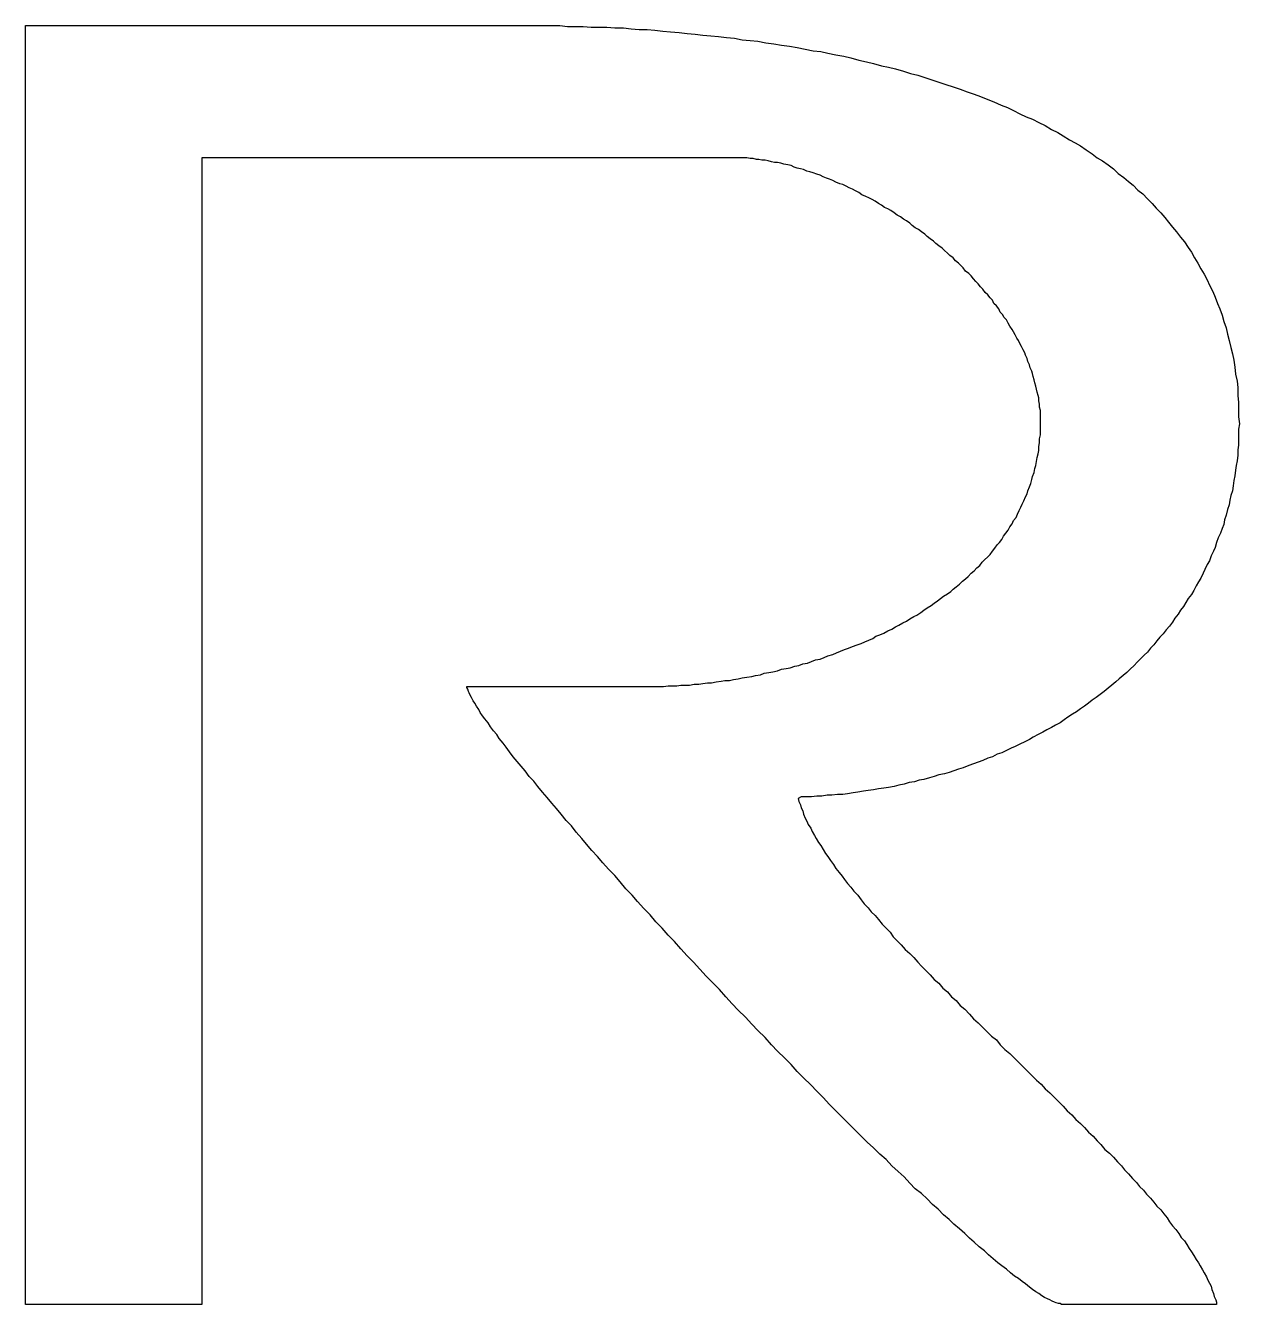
# Model space of a CAD drawing. Extents: x 3196 to 9141, y -1880 to 2325.
# Drawn here: x 8914.58 to 8922.33, y -1226.89 to -1218.73 of the extents above; entities that cross this region are included whole.
import ezdxf

# ---------------------------------------------------------------- set-up
doc = ezdxf.new("R2010")
doc.units = 0
doc.header["$MEASUREMENT"] = 0
doc.layers.add('10', color=10, linetype='CONTINUOUS')

msp = doc.modelspace()

# ---------------------------------------------------------------- linework, layer by layer
at = {"layer": '10', "linetype": 'Continuous'}
for points in [[(8915.701718, -1226.887935), (8915.696668, -1226.887935), (8915.691668, -1226.887935), (8915.686618, -1226.887935), (8915.681618, -1226.887935), (8915.676618, -1226.887935), (8915.671568, -1226.887935), (8915.666568, -1226.887935), (8915.661518, -1226.887935), (8915.656518, -1226.887935), (8915.651468, -1226.887935), (8915.641418, -1226.887935), (8915.636418, -1226.887935), (8915.631418, -1226.887935), (8915.621368, -1226.887935), (8915.616318, -1226.887935), (8915.606268, -1226.887935), (8915.601268, -1226.887935), (8915.591218, -1226.887935), (8915.581168, -1226.887935), (8915.576168, -1226.887935), (8915.566118, -1226.887935), (8915.556068, -1226.887935), (8915.546018, -1226.887935), (8915.535968, -1226.887935), (8915.525918, -1226.887935), (8915.515868, -1226.887935), (8915.505868, -1226.887935), (8915.495818, -1226.887935), (8915.485768, -1226.887935), (8915.475718, -1226.887935), (8915.465668, -1226.887935), (8915.450618, -1226.887935), (8915.440568, -1226.887935), (8915.430518, -1226.887935), (8915.420468, -1226.887935), (8915.405418, -1226.887935), (8915.395368, -1226.887935), (8915.385318, -1226.887935), (8915.370268, -1226.887935), (8915.360218, -1226.887935), (8915.345168, -1226.887935), (8915.335118, -1226.887935), (8915.320018, -1226.887935), (8915.309968, -1226.887935), (8915.294918, -1226.887935), (8915.284868, -1226.887935), (8915.269818, -1226.887935), (8915.259768, -1226.887935), (8915.244718, -1226.887935), (8915.229618, -1226.887935), (8915.219618, -1226.887935), (8915.204518, -1226.887935), (8915.194468, -1226.887935), (8915.179418, -1226.887935), (8915.164368, -1226.887935), (8915.154318, -1226.887935), (8915.139218, -1226.887935), (8915.124168, -1226.887935), (8915.114118, -1226.887935), (8915.099068, -1226.887935), (8915.089018, -1226.887935), (8915.073968, -1226.887935), (8915.058868, -1226.887935), (8915.048868, -1226.887935), (8915.033768, -1226.887935), (8915.023718, -1226.887935), (8915.008668, -1226.887935), (8914.993618, -1226.887935), (8914.983568, -1226.887935), (8914.968518, -1226.887935), (8914.958468, -1226.887935), (8914.943368, -1226.887935), (8914.933318, -1226.887935), (8914.918268, -1226.887935), (8914.908218, -1226.887935), (8914.898168, -1226.887935), (8914.883118, -1226.887935), (8914.873068, -1226.887935), (8914.858018, -1226.887935), (8914.847968, -1226.887935), (8914.837918, -1226.887935), (8914.827868, -1226.887935), (8914.812818, -1226.887935), (8914.802768, -1226.887935), (8914.792718, -1226.887935), (8914.782668, -1226.887935), (8914.772618, -1226.887935), (8914.762568, -1226.887935), (8914.752568, -1226.887935), (8914.742518, -1226.887935), (8914.732468, -1226.887935), (8914.722418, -1226.887935), (8914.712368, -1226.887935), (8914.707368, -1226.887935), (8914.697318, -1226.887935), (8914.687268, -1226.887935), (8914.682218, -1226.887935), (8914.672218, -1226.887935), (8914.662168, -1226.887935), (8914.657118, -1226.887935), (8914.652118, -1226.887935), (8914.642068, -1226.887935), (8914.637018, -1226.887935), (8914.632018, -1226.887935), (8914.627018, -1226.887935), (8914.616968, -1226.887935), (8914.611918, -1226.887935), (8914.606918, -1226.887935), (8914.601868, -1226.887935), (8914.596868, -1226.887935), (8914.591868, -1226.887935), (8914.586818, -1226.887935), (8914.581818, -1226.887935), (8914.576768, -1226.887935), (8914.576768, -1226.882885), (8914.576768, -1226.877885), (8914.576768, -1226.872835), (8914.576768, -1226.862785), (8914.576768, -1226.847735), (8914.576768, -1226.832685), (8914.576768, -1226.812585), (8914.576768, -1226.792485), (8914.576768, -1226.767385), (8914.576768, -1226.742285), (8914.576768, -1226.712135), (8914.576768, -1226.682035), (8914.576768, -1226.646835), (8914.576768, -1226.611685), (8914.576768, -1226.571535), (8914.576768, -1226.531335), (8914.576768, -1226.486135), (8914.576768, -1226.440935), (8914.576768, -1226.395735), (8914.576768, -1226.345535), (8914.576768, -1226.295335), (8914.576768, -1226.240085), (8914.576768, -1226.184835), (8914.576768, -1226.129585), (8914.576768, -1226.069335), (8914.576768, -1226.009085), (8914.576768, -1225.943785), (8914.576768, -1225.878485), (8914.576768, -1225.813185), (8914.576768, -1225.742885), (8914.576768, -1225.672585), (8914.576768, -1225.602285), (8914.576768, -1225.531985), (8914.576768, -1225.456635), (8914.576768, -1225.381335), (8914.576768, -1225.305985), (8914.576768, -1225.225635), (8914.576768, -1225.145285), (8914.576768, -1225.064935), (8914.576768, -1224.984585), (8914.576768, -1224.904235), (8914.576768, -1224.818835), (8914.576768, -1224.733485), (8914.576768, -1224.648085), (8914.576768, -1224.557685), (8914.576768, -1224.472335), (8914.576768, -1224.381935), (8914.576768, -1224.296585), (8914.576768, -1224.206185), (8914.576768, -1224.110735), (8914.576768, -1224.020335), (8914.576768, -1223.929935), (8914.576768, -1223.834535), (8914.576768, -1223.744135), (8914.576768, -1223.648735), (8914.576768, -1223.558335), (8914.576768, -1223.462935), (8914.576768, -1223.367485), (8914.576768, -1223.272085), (8914.576768, -1223.176635), (8914.576768, -1223.081235), (8914.576768, -1222.985835), (8914.576768, -1222.890385), (8914.576768, -1222.794985), (8914.576768, -1222.699585), (8914.576768, -1222.604135), (8914.576768, -1222.508735), (8914.576768, -1222.413335), (8914.576768, -1222.317885), (8914.576768, -1222.222485), (8914.576768, -1222.127035), (8914.576768, -1222.031635), (8914.576768, -1221.941235), (8914.576768, -1221.845835), (8914.576768, -1221.750385), (8914.576768, -1221.660035), (8914.576768, -1221.569635), (8914.576768, -1221.474185), (8914.576768, -1221.383785), (8914.576768, -1221.293385), (8914.576768, -1221.208035), (8914.576768, -1221.117635), (8914.576768, -1221.032285), (8914.576768, -1220.941885), (8914.576768, -1220.856485), (8914.576768, -1220.771135), (8914.576768, -1220.690785), (8914.576768, -1220.605385), (8914.576768, -1220.525035), (8914.576768, -1220.444685), (8914.576768, -1220.364335), (8914.576768, -1220.288985), (8914.576768, -1220.213685), (8914.576768, -1220.138335), (8914.576768, -1220.063035), (8914.576768, -1219.992685), (8914.576768, -1219.917385), (8914.576768, -1219.852085), (8914.576768, -1219.781785), (8914.576768, -1219.716485), (8914.576768, -1219.651235), (8914.576768, -1219.590935), (8914.576768, -1219.530685), (8914.576768, -1219.470435), (8914.576768, -1219.415185), (8914.576768, -1219.359935), (8914.576768, -1219.304685), (8914.576768, -1219.254485), (8914.576768, -1219.204235), (8914.576768, -1219.159035), (8914.576768, -1219.113835), (8914.576768, -1219.068685), (8914.576768, -1219.028485), (8914.576768, -1218.993335), (8914.576768, -1218.953135), (8914.576768, -1218.923035), (8914.576768, -1218.892885), (8914.576768, -1218.862735), (8914.576768, -1218.837635), (8914.576768, -1218.812535), (8914.576768, -1218.792435), (8914.576768, -1218.772385), (8914.576768, -1218.757285), (8914.576768, -1218.747235), (8914.576768, -1218.737185), (8914.576768, -1218.732185), (8914.576768, -1218.727185), (8914.581818, -1218.727185), (8914.586818, -1218.727185), (8914.591868, -1218.727185), (8914.596868, -1218.727185), (8914.606918, -1218.727185), (8914.611918, -1218.727185), (8914.621968, -1218.727185), (8914.632018, -1218.727185), (8914.642068, -1218.727185), (8914.657118, -1218.727185), (8914.667168, -1218.727185), (8914.682218, -1218.727185), (8914.697318, -1218.727185), (8914.712368, -1218.727185), (8914.727418, -1218.727185), (8914.747518, -1218.727185), (8914.762568, -1218.727185), (8914.782668, -1218.727185), (8914.802768, -1218.727185), (8914.822868, -1218.727185), (8914.842968, -1218.727185), (8914.868068, -1218.727185), (8914.888118, -1218.727185), (8914.913268, -1218.727185), (8914.938368, -1218.727185), (8914.958468, -1218.727185), (8914.983568, -1218.727185), (8915.013668, -1218.727185), (8915.038818, -1218.727185), (8915.063918, -1218.727185), (8915.094068, -1218.727185), (8915.119168, -1218.727185), (8915.149268, -1218.727185), (8915.179418, -1218.727185), (8915.209568, -1218.727185), (8915.239668, -1218.727185), (8915.269818, -1218.727185), (8915.299968, -1218.727185), (8915.330068, -1218.727185), (8915.365218, -1218.727185), (8915.395368, -1218.727185), (8915.430518, -1218.727185), (8915.460668, -1218.727185), (8915.495818, -1218.727185), (8915.530968, -1218.727185), (8915.561068, -1218.727185), (8915.596268, -1218.727185), (8915.631418, -1218.727185), (8915.666568, -1218.727185), (8915.701718, -1218.727185), (8915.736868, -1218.727185), (8915.772018, -1218.727185), (8915.807168, -1218.727185), (8915.842318, -1218.727185), (8915.877468, -1218.727185), (8915.917668, -1218.727185), (8915.952818, -1218.727185), (8915.987968, -1218.727185), (8916.023118, -1218.727185), (8916.058268, -1218.727185), (8916.098468, -1218.727185), (8916.133618, -1218.727185), (8916.168768, -1218.727185), (8916.203918, -1218.727185), (8916.244068, -1218.727185), (8916.279218, -1218.727185), (8916.314368, -1218.727185), (8916.349568, -1218.727185), (8916.384718, -1218.727185), (8916.419868, -1218.727185), (8916.460018, -1218.727185), (8916.495168, -1218.727185), (8916.530318, -1218.727185), (8916.565468, -1218.727185), (8916.600668, -1218.727185), (8916.630768, -1218.727185), (8916.665918, -1218.727185), (8916.701068, -1218.727185), (8916.736218, -1218.727185), (8916.771368, -1218.727185), (8916.801518, -1218.727185), (8916.836668, -1218.727185), (8916.866818, -1218.727185), (8916.901968, -1218.727185), (8916.932118, -1218.727185), (8916.962218, -1218.727185), (8916.992368, -1218.727185), (8917.022468, -1218.727185), (8917.052618, -1218.727185), (8917.082768, -1218.727185), (8917.112868, -1218.727185), (8917.143018, -1218.727185), (8917.168118, -1218.727185), (8917.198268, -1218.727185), (8917.223368, -1218.727185), (8917.248468, -1218.727185), (8917.273568, -1218.727185), (8917.298718, -1218.727185), (8917.323818, -1218.727185), (8917.348918, -1218.727185), (8917.374018, -1218.727185), (8917.394118, -1218.727185), (8917.414218, -1218.727185), (8917.434318, -1218.727185), (8917.454368, -1218.727185), (8917.474468, -1218.727185), (8917.494568, -1218.727185), (8917.514668, -1218.727185), (8917.529718, -1218.727185), (8917.544768, -1218.727185), (8917.559868, -1218.727185), (8917.574918, -1218.727185), (8917.589968, -1218.727185), (8917.600018, -1218.727185), (8917.615068, -1218.727185), (8917.625118, -1218.727185), (8917.635168, -1218.727185), (8917.640218, -1218.727185), (8917.650218, -1218.727185), (8917.655268, -1218.727185), (8917.660268, -1218.727185), (8917.665318, -1218.727185), (8917.670318, -1218.727185), (8917.675368, -1218.727185), (8917.685418, -1218.727185), (8917.735618, -1218.727185), (8917.785818, -1218.727185), (8917.836068, -1218.727185), (8917.886268, -1218.727185), (8917.936518, -1218.727185), (8917.986718, -1218.727185), (8918.036918, -1218.732185), (8918.087168, -1218.732185), (8918.137368, -1218.732185), (8918.187618, -1218.737185), (8918.237818, -1218.737185), (8918.288018, -1218.737185), (8918.338268, -1218.742235), (8918.393518, -1218.742235), (8918.443718, -1218.747235), (8918.493918, -1218.752285), (8918.544168, -1218.752285), (8918.594368, -1218.757285), (8918.644618, -1218.762335), (8918.694818, -1218.767335), (8918.750068, -1218.772385), (8918.800268, -1218.777385), (8918.850518, -1218.782385), (8918.900718, -1218.787435), (8918.950918, -1218.792435), (8919.001168, -1218.797485), (8919.051368, -1218.802485), (8919.101618, -1218.807535), (8919.151818, -1218.817585), (8919.202018, -1218.822585), (8919.252268, -1218.827585), (8919.302468, -1218.837635), (8919.352718, -1218.842685), (8919.402918, -1218.852735), (8919.453118, -1218.857735), (8919.503368, -1218.867785), (8919.553568, -1218.877835), (8919.603818, -1218.887885), (8919.654018, -1218.892885), (8919.699218, -1218.902935), (8919.749418, -1218.912985), (8919.799668, -1218.923035), (8919.844868, -1218.933085), (8919.895068, -1218.948135), (8919.945318, -1218.958185), (8919.990518, -1218.968235), (8920.040718, -1218.983285), (8920.085918, -1218.993335), (8920.131118, -1219.003385), (8920.181318, -1219.018435), (8920.226518, -1219.033485), (8920.271718, -1219.043535), (8920.316918, -1219.058635), (8920.362118, -1219.073685), (8920.407318, -1219.088735), (8920.452518, -1219.103835), (8920.497718, -1219.118885), (8920.542918, -1219.133935), (8920.588118, -1219.149035), (8920.633318, -1219.164085), (8920.673468, -1219.179135), (8920.718668, -1219.199235), (8920.758868, -1219.214285), (8920.804068, -1219.234385), (8920.844218, -1219.249435), (8920.884418, -1219.269535), (8920.924568, -1219.289635), (8920.964768, -1219.309735), (8921.004918, -1219.324785), (8921.045118, -1219.344885), (8921.085268, -1219.364935), (8921.125468, -1219.390085), (8921.165618, -1219.410135), (8921.200818, -1219.430235), (8921.240968, -1219.455335), (8921.276118, -1219.475435), (8921.311268, -1219.495535), (8921.346418, -1219.520635), (8921.386618, -1219.545735), (8921.416718, -1219.570885), (8921.451918, -1219.590935), (8921.487068, -1219.616035), (8921.522218, -1219.641185), (8921.552318, -1219.671285), (8921.587468, -1219.696435), (8921.617618, -1219.721535), (8921.647768, -1219.746635), (8921.677868, -1219.776785), (8921.708018, -1219.801885), (8921.738168, -1219.831985), (8921.768268, -1219.862135), (8921.793368, -1219.892285), (8921.823518, -1219.922385), (8921.848618, -1219.952535), (8921.873768, -1219.982685), (8921.898868, -1220.012785), (8921.923968, -1220.042935), (8921.949068, -1220.078085), (8921.974168, -1220.108235), (8921.999318, -1220.143385), (8922.019368, -1220.173485), (8922.039468, -1220.208635), (8922.059568, -1220.243785), (8922.079668, -1220.278985), (8922.099718, -1220.314135), (8922.119818, -1220.349285), (8922.134868, -1220.384435), (8922.154968, -1220.424585), (8922.170018, -1220.459735), (8922.185118, -1220.499935), (8922.200168, -1220.535085), (8922.215218, -1220.575285), (8922.225268, -1220.615435), (8922.240368, -1220.655635), (8922.250418, -1220.695785), (8922.260418, -1220.735985), (8922.270468, -1220.781185), (8922.280518, -1220.821335), (8922.290568, -1220.861535), (8922.295568, -1220.906735), (8922.300618, -1220.951935), (8922.310668, -1220.997085), (8922.315668, -1221.037285), (8922.315668, -1221.087485), (8922.320718, -1221.132685), (8922.320718, -1221.177885), (8922.320718, -1221.223085), (8922.325718, -1221.268285), (8922.320718, -1221.303435), (8922.320718, -1221.333585), (8922.320718, -1221.368735), (8922.320718, -1221.403885), (8922.315668, -1221.434035), (8922.315668, -1221.469185), (8922.310668, -1221.504335), (8922.305618, -1221.534485), (8922.300618, -1221.564585), (8922.295568, -1221.599735), (8922.290568, -1221.629885), (8922.285568, -1221.665035), (8922.280518, -1221.695185), (8922.270468, -1221.725285), (8922.265468, -1221.755435), (8922.260418, -1221.785585), (8922.250418, -1221.815685), (8922.240368, -1221.850835), (8922.230318, -1221.880985), (8922.225268, -1221.911135), (8922.215218, -1221.936235), (8922.205218, -1221.966335), (8922.190118, -1221.996485), (8922.180068, -1222.026635), (8922.170018, -1222.056735), (8922.160018, -1222.081885), (8922.144918, -1222.111985), (8922.134868, -1222.142135), (8922.119818, -1222.167235), (8922.104768, -1222.197385), (8922.094718, -1222.222485), (8922.079668, -1222.252585), (8922.064568, -1222.277735), (8922.049518, -1222.302835), (8922.034468, -1222.332985), (8922.019368, -1222.358085), (8921.999318, -1222.383185), (8921.984218, -1222.408285), (8921.969168, -1222.433385), (8921.949068, -1222.458535), (8921.934018, -1222.483635), (8921.913918, -1222.508735), (8921.898868, -1222.533835), (8921.878768, -1222.558935), (8921.858668, -1222.584085), (8921.838568, -1222.609185), (8921.818518, -1222.629235), (8921.798418, -1222.654385), (8921.778318, -1222.679485), (8921.758218, -1222.699585), (8921.738168, -1222.724685), (8921.718068, -1222.744785), (8921.692968, -1222.769885), (8921.672868, -1222.789985), (8921.652768, -1222.810035), (8921.627668, -1222.835185), (8921.607568, -1222.855235), (8921.582468, -1222.875335), (8921.557368, -1222.895435), (8921.537268, -1222.915535), (8921.512168, -1222.935585), (8921.487068, -1222.955685), (8921.461918, -1222.975785), (8921.436818, -1222.995885), (8921.411718, -1223.015935), (8921.386618, -1223.031035), (8921.361518, -1223.051085), (8921.336368, -1223.071185), (8921.311268, -1223.086285), (8921.286168, -1223.106335), (8921.261068, -1223.121435), (8921.230918, -1223.141485), (8921.205818, -1223.156585), (8921.180718, -1223.176635), (8921.150568, -1223.191735), (8921.125468, -1223.206785), (8921.095318, -1223.221835), (8921.070218, -1223.236935), (8921.040068, -1223.251985), (8921.009968, -1223.267035), (8920.984868, -1223.282135), (8920.954718, -1223.297185), (8920.924568, -1223.312235), (8920.894468, -1223.327335), (8920.869368, -1223.337385), (8920.839218, -1223.352435), (8920.809068, -1223.367485), (8920.778968, -1223.377535), (8920.748818, -1223.392585), (8920.718668, -1223.402635), (8920.688568, -1223.417735), (8920.658418, -1223.427735), (8920.628268, -1223.437785), (8920.598168, -1223.447835), (8920.563018, -1223.462935), (8920.532868, -1223.472935), (8920.502718, -1223.482985), (8920.472618, -1223.493035), (8920.442468, -1223.503085), (8920.407318, -1223.508085), (8920.377168, -1223.518135), (8920.347068, -1223.528185), (8920.311918, -1223.538235), (8920.281768, -1223.543285), (8920.251618, -1223.553285), (8920.216468, -1223.558335), (8920.186368, -1223.568385), (8920.151218, -1223.573385), (8920.121068, -1223.583435), (8920.085918, -1223.588485), (8920.055768, -1223.593485), (8920.020618, -1223.598485), (8919.990518, -1223.603535), (8919.955318, -1223.608535), (8919.925218, -1223.613585), (8919.890068, -1223.618585), (8919.859918, -1223.623635), (8919.824768, -1223.628635), (8919.794618, -1223.633635), (8919.759468, -1223.633635), (8919.724318, -1223.638685), (8919.694218, -1223.638685), (8919.659018, -1223.643685), (8919.628918, -1223.643685), (8919.593768, -1223.648735), (8919.558618, -1223.648735), (8919.528468, -1223.648735), (8919.508368, -1223.658785), (8919.513418, -1223.678835), (8919.523468, -1223.698935), (8919.528468, -1223.719035), (8919.538518, -1223.739135), (8919.543518, -1223.759185), (8919.553568, -1223.784335), (8919.563618, -1223.804385), (8919.573668, -1223.824485), (8919.588718, -1223.849585), (8919.598768, -1223.869685), (8919.613868, -1223.894785), (8919.623868, -1223.914885), (8919.638968, -1223.939985), (8919.654018, -1223.960085), (8919.669068, -1223.985185), (8919.684168, -1224.010285), (8919.699218, -1224.030385), (8919.714268, -1224.055485), (8919.734368, -1224.080635), (8919.749418, -1224.105735), (8919.769518, -1224.130835), (8919.789618, -1224.155935), (8919.804668, -1224.176035), (8919.824768, -1224.201135), (8919.844868, -1224.226235), (8919.864968, -1224.251385), (8919.890068, -1224.276485), (8919.910118, -1224.306585), (8919.930218, -1224.331735), (8919.955318, -1224.356835), (8919.975418, -1224.381935), (8920.000518, -1224.407035), (8920.020618, -1224.432135), (8920.045718, -1224.462285), (8920.070868, -1224.487385), (8920.095968, -1224.512485), (8920.116068, -1224.542635), (8920.141168, -1224.567735), (8920.166268, -1224.592885), (8920.191368, -1224.622985), (8920.221518, -1224.648085), (8920.246618, -1224.673235), (8920.271718, -1224.703335), (8920.296818, -1224.728435), (8920.326968, -1224.758585), (8920.352068, -1224.783685), (8920.377168, -1224.813835), (8920.407318, -1224.838935), (8920.432418, -1224.869085), (8920.462568, -1224.894185), (8920.487668, -1224.924335), (8920.517818, -1224.949435), (8920.542918, -1224.979535), (8920.573068, -1225.004685), (8920.603168, -1225.034785), (8920.628268, -1225.064935), (8920.658418, -1225.090035), (8920.688568, -1225.120185), (8920.713668, -1225.145285), (8920.743818, -1225.175435), (8920.773918, -1225.200535), (8920.799018, -1225.230635), (8920.829168, -1225.260785), (8920.859318, -1225.285885), (8920.889418, -1225.316035), (8920.914518, -1225.341135), (8920.944668, -1225.371285), (8920.974818, -1225.401385), (8920.999918, -1225.426535), (8921.030068, -1225.456635), (8921.060168, -1225.481735), (8921.085268, -1225.511885), (8921.115418, -1225.536985), (8921.145568, -1225.567135), (8921.170668, -1225.592235), (8921.200818, -1225.622385), (8921.225918, -1225.652485), (8921.256018, -1225.677635), (8921.281168, -1225.707735), (8921.311268, -1225.732835), (8921.336368, -1225.757985), (8921.361518, -1225.788085), (8921.391618, -1225.813185), (8921.416718, -1225.843335), (8921.441868, -1225.868435), (8921.466968, -1225.898585), (8921.497118, -1225.923685), (8921.522218, -1225.948785), (8921.547318, -1225.978935), (8921.572418, -1226.004035), (8921.592518, -1226.029135), (8921.617618, -1226.054285), (8921.642718, -1226.084385), (8921.667818, -1226.109485), (8921.687918, -1226.134635), (8921.713018, -1226.159735), (8921.733118, -1226.184835), (8921.758218, -1226.209935), (8921.778318, -1226.235035), (8921.798418, -1226.260185), (8921.823518, -1226.285285), (8921.843618, -1226.310385), (8921.863718, -1226.335485), (8921.878768, -1226.360585), (8921.898868, -1226.385735), (8921.918918, -1226.410835), (8921.939018, -1226.435935), (8921.954118, -1226.461035), (8921.974168, -1226.481135), (8921.989268, -1226.506235), (8922.004318, -1226.531335), (8922.019368, -1226.551435), (8922.034468, -1226.576535), (8922.049518, -1226.601685), (8922.064568, -1226.621735), (8922.074618, -1226.641835), (8922.089668, -1226.666935), (8922.099718, -1226.687035), (8922.114818, -1226.712135), (8922.124868, -1226.732235), (8922.134868, -1226.752335), (8922.144918, -1226.772385), (8922.149968, -1226.792485), (8922.160018, -1226.817585), (8922.165018, -1226.837685), (8922.175068, -1226.857785), (8922.180068, -1226.872835), (8922.180068, -1226.887935), (8922.175068, -1226.887935), (8922.170018, -1226.887935), (8922.165018, -1226.887935), (8922.160018, -1226.887935), (8922.154968, -1226.887935), (8922.149968, -1226.887935), (8922.144918, -1226.887935), (8922.139918, -1226.887935), (8922.134868, -1226.887935), (8922.124868, -1226.887935), (8922.119818, -1226.887935), (8922.114818, -1226.887935), (8922.109768, -1226.887935), (8922.099718, -1226.887935), (8922.094718, -1226.887935), (8922.089668, -1226.887935), (8922.079668, -1226.887935), (8922.074618, -1226.887935), (8922.064568, -1226.887935), (8922.059568, -1226.887935), (8922.049518, -1226.887935), (8922.039468, -1226.887935), (8922.034468, -1226.887935), (8922.024418, -1226.887935), (8922.014368, -1226.887935), (8922.004318, -1226.887935), (8921.999318, -1226.887935), (8921.989268, -1226.887935), (8921.979218, -1226.887935), (8921.969168, -1226.887935), (8921.959118, -1226.887935), (8921.949068, -1226.887935), (8921.939018, -1226.887935), (8921.928968, -1226.887935), (8921.918918, -1226.887935), (8921.908918, -1226.887935), (8921.898868, -1226.887935), (8921.888818, -1226.887935), (8921.873768, -1226.887935), (8921.863718, -1226.887935), (8921.853668, -1226.887935), (8921.843618, -1226.887935), (8921.833568, -1226.887935), (8921.823518, -1226.887935), (8921.808468, -1226.887935), (8921.798418, -1226.887935), (8921.788368, -1226.887935), (8921.778318, -1226.887935), (8921.763268, -1226.887935), (8921.753218, -1226.887935), (8921.743168, -1226.887935), (8921.728118, -1226.887935), (8921.718068, -1226.887935), (8921.708018, -1226.887935), (8921.692968, -1226.887935), (8921.682918, -1226.887935), (8921.672868, -1226.887935), (8921.662818, -1226.887935), (8921.647768, -1226.887935), (8921.637718, -1226.887935), (8921.627668, -1226.887935), (8921.612618, -1226.887935), (8921.602568, -1226.887935), (8921.592518, -1226.887935), (8921.582468, -1226.887935), (8921.567418, -1226.887935), (8921.557368, -1226.887935), (8921.547318, -1226.887935), (8921.537268, -1226.887935), (8921.527218, -1226.887935), (8921.512168, -1226.887935), (8921.502118, -1226.887935), (8921.492068, -1226.887935), (8921.482018, -1226.887935), (8921.471968, -1226.887935), (8921.461918, -1226.887935), (8921.451918, -1226.887935), (8921.441868, -1226.887935), (8921.431818, -1226.887935), (8921.421768, -1226.887935), (8921.411718, -1226.887935), (8921.401668, -1226.887935), (8921.391618, -1226.887935), (8921.381568, -1226.887935), (8921.371568, -1226.887935), (8921.361518, -1226.887935), (8921.356468, -1226.887935), (8921.346418, -1226.887935), (8921.336368, -1226.887935), (8921.331368, -1226.887935), (8921.321318, -1226.887935), (8921.311268, -1226.887935), (8921.306268, -1226.887935), (8921.296218, -1226.887935), (8921.291168, -1226.887935), (8921.286168, -1226.887935), (8921.276118, -1226.887935), (8921.271118, -1226.887935), (8921.266068, -1226.887935), (8921.256018, -1226.887935), (8921.251018, -1226.887935), (8921.246018, -1226.887935), (8921.240968, -1226.887935), (8921.235968, -1226.887935), (8921.230918, -1226.887935), (8921.225918, -1226.887935), (8921.220868, -1226.887935), (8921.215868, -1226.887935), (8921.210818, -1226.887935), (8921.205818, -1226.887935), (8921.200818, -1226.887935), (8921.195768, -1226.887935), (8921.190768, -1226.887935), (8921.180718, -1226.882885), (8921.170668, -1226.882885), (8921.155618, -1226.877885), (8921.145568, -1226.872835), (8921.130468, -1226.867835), (8921.115418, -1226.857785), (8921.100368, -1226.852785), (8921.080268, -1226.842735), (8921.065218, -1226.832685), (8921.045118, -1226.817585), (8921.025018, -1226.807585), (8921.004918, -1226.792485), (8920.984868, -1226.777435), (8920.959718, -1226.757335), (8920.939668, -1226.742285), (8920.914518, -1226.722185), (8920.889418, -1226.707135), (8920.864318, -1226.687035), (8920.839218, -1226.661935), (8920.809068, -1226.641835), (8920.783968, -1226.621735), (8920.753818, -1226.596635), (8920.723718, -1226.571535), (8920.698618, -1226.546435), (8920.663418, -1226.521285), (8920.633318, -1226.491185), (8920.603168, -1226.466085), (8920.573068, -1226.435935), (8920.537868, -1226.405785), (8920.502718, -1226.375685), (8920.472618, -1226.345535), (8920.437468, -1226.315385), (8920.402318, -1226.280235), (8920.367168, -1226.250135), (8920.331968, -1226.214985), (8920.296818, -1226.179835), (8920.256668, -1226.149685), (8920.221518, -1226.114535), (8920.186368, -1226.074335), (8920.146168, -1226.039185), (8920.106018, -1226.004035), (8920.070868, -1225.963885), (8920.030668, -1225.928735), (8919.990518, -1225.888535), (8919.950318, -1225.853385), (8919.910118, -1225.813185), (8919.869968, -1225.773035), (8919.829768, -1225.732835), (8919.789618, -1225.692685), (8919.749418, -1225.652485), (8919.709268, -1225.612335), (8919.669068, -1225.567135), (8919.628918, -1225.526935), (8919.588718, -1225.486785), (8919.543518, -1225.441585), (8919.503368, -1225.401385), (8919.463168, -1225.356185), (8919.423018, -1225.316035), (8919.377818, -1225.270835), (8919.337618, -1225.230635), (8919.297468, -1225.185435), (8919.252268, -1225.140235), (8919.212068, -1225.100085), (8919.171918, -1225.054885), (8919.126718, -1225.009685), (8919.086518, -1224.969535), (8919.046368, -1224.924335), (8919.006168, -1224.879135), (8918.966018, -1224.838935), (8918.920818, -1224.793735), (8918.880618, -1224.748535), (8918.840468, -1224.703335), (8918.800268, -1224.663185), (8918.760118, -1224.617985), (8918.719918, -1224.572785), (8918.679768, -1224.532585), (8918.639568, -1224.487385), (8918.599418, -1224.447235), (8918.564268, -1224.402035), (8918.524068, -1224.361835), (8918.483918, -1224.316635), (8918.448718, -1224.276485), (8918.408568, -1224.236285), (8918.373418, -1224.191085), (8918.338268, -1224.150935), (8918.298068, -1224.110735), (8918.262918, -1224.070585), (8918.227768, -1224.030385), (8918.192618, -1223.990235), (8918.157468, -1223.950035), (8918.127318, -1223.914885), (8918.092168, -1223.874735), (8918.062068, -1223.834535), (8918.026868, -1223.799385), (8917.996768, -1223.759185), (8917.966618, -1223.724035), (8917.936518, -1223.688885), (8917.906368, -1223.653735), (8917.876218, -1223.618585), (8917.846118, -1223.583435), (8917.820968, -1223.548285), (8917.790868, -1223.518135), (8917.765768, -1223.482985), (8917.740618, -1223.452885), (8917.715518, -1223.422735), (8917.690418, -1223.392585), (8917.665318, -1223.362485), (8917.645218, -1223.332335), (8917.625118, -1223.307235), (8917.600018, -1223.277085), (8917.584968, -1223.251985), (8917.564868, -1223.226885), (8917.544768, -1223.201785), (8917.529718, -1223.176635), (8917.509618, -1223.151535), (8917.494568, -1223.131435), (8917.479518, -1223.111385), (8917.469468, -1223.091285), (8917.454368, -1223.071185), (8917.444318, -1223.051085), (8917.434318, -1223.036035), (8917.424268, -1223.015935), (8917.414218, -1223.000885), (8917.409168, -1222.985835), (8917.404168, -1222.975785), (8917.399118, -1222.960735), (8917.394118, -1222.950685)], [(8917.394118, -1222.950685), (8917.394118, -1222.945635), (8917.399118, -1222.945635), (8917.404168, -1222.945635), (8917.409168, -1222.945635), (8917.414218, -1222.945635), (8917.419218, -1222.945635), (8917.424268, -1222.945635), (8917.429268, -1222.945635), (8917.434318, -1222.945635), (8917.439318, -1222.945635), (8917.444318, -1222.945635), (8917.449368, -1222.945635), (8917.459418, -1222.945635), (8917.464418, -1222.945635), (8917.469468, -1222.945635), (8917.479518, -1222.945635), (8917.484518, -1222.945635), (8917.494568, -1222.945635), (8917.504618, -1222.945635), (8917.509618, -1222.945635), (8917.519668, -1222.945635), (8917.529718, -1222.945635), (8917.539768, -1222.945635), (8917.544768, -1222.945635), (8917.554818, -1222.945635), (8917.564868, -1222.945635), (8917.574918, -1222.945635), (8917.584968, -1222.945635), (8917.595018, -1222.945635), (8917.605068, -1222.945635), (8917.620118, -1222.945635), (8917.630168, -1222.945635), (8917.640218, -1222.945635), (8917.650218, -1222.945635), (8917.660268, -1222.945635), (8917.675368, -1222.945635), (8917.685418, -1222.945635), (8917.695418, -1222.945635), (8917.710518, -1222.945635), (8917.720568, -1222.945635), (8917.735618, -1222.945635), (8917.745668, -1222.945635), (8917.755718, -1222.945635), (8917.770768, -1222.945635), (8917.780818, -1222.945635), (8917.795868, -1222.945635), (8917.810968, -1222.945635), (8917.820968, -1222.945635), (8917.836068, -1222.945635), (8917.846118, -1222.945635), (8917.861168, -1222.945635), (8917.871218, -1222.945635), (8917.886268, -1222.945635), (8917.901318, -1222.945635), (8917.911368, -1222.945635), (8917.926468, -1222.945635), (8917.941518, -1222.945635), (8917.951568, -1222.945635), (8917.966618, -1222.945635), (8917.976668, -1222.945635), (8917.991718, -1222.945635), (8918.006818, -1222.945635), (8918.016868, -1222.945635), (8918.031918, -1222.945635), (8918.046968, -1222.945635), (8918.057018, -1222.945635), (8918.072068, -1222.945635), (8918.082118, -1222.945635), (8918.097218, -1222.945635), (8918.107268, -1222.945635), (8918.122318, -1222.945635), (8918.132368, -1222.945635), (8918.147418, -1222.945635), (8918.157468, -1222.945635), (8918.172518, -1222.945635), (8918.182568, -1222.945635), (8918.197618, -1222.945635), (8918.207668, -1222.945635), (8918.222768, -1222.945635), (8918.232818, -1222.945635), (8918.242818, -1222.945635), (8918.252868, -1222.945635), (8918.267968, -1222.945635), (8918.277968, -1222.945635), (8918.288018, -1222.945635), (8918.298068, -1222.945635), (8918.308118, -1222.945635), (8918.323168, -1222.945635), (8918.333218, -1222.945635), (8918.343268, -1222.945635), (8918.353318, -1222.945635), (8918.358368, -1222.945635), (8918.368368, -1222.945635), (8918.378418, -1222.945635), (8918.388468, -1222.945635), (8918.398518, -1222.945635), (8918.403518, -1222.945635), (8918.413568, -1222.945635), (8918.423618, -1222.945635), (8918.428668, -1222.945635), (8918.438718, -1222.945635), (8918.443718, -1222.945635), (8918.448718, -1222.945635), (8918.458768, -1222.945635), (8918.463818, -1222.945635), (8918.468818, -1222.945635), (8918.473868, -1222.945635), (8918.478868, -1222.945635), (8918.483918, -1222.945635), (8918.488918, -1222.945635), (8918.493918, -1222.945635), (8918.498968, -1222.945635), (8918.503968, -1222.945635), (8918.509018, -1222.945635), (8918.514018, -1222.945635), (8918.519068, -1222.945635), (8918.539118, -1222.945635), (8918.569268, -1222.945635), (8918.594368, -1222.945635), (8918.624518, -1222.945635), (8918.649618, -1222.945635), (8918.679768, -1222.940635), (8918.704868, -1222.940635), (8918.735018, -1222.940635), (8918.760118, -1222.935585), (8918.790218, -1222.935585), (8918.815368, -1222.935585), (8918.845468, -1222.930585), (8918.875618, -1222.930585), (8918.900718, -1222.925535), (8918.930868, -1222.920535), (8918.955968, -1222.920535), (8918.986118, -1222.915535), (8919.016218, -1222.910485), (8919.041318, -1222.905485), (8919.071468, -1222.905485), (8919.096568, -1222.900435), (8919.126718, -1222.895435), (8919.151818, -1222.890385), (8919.181968, -1222.885385), (8919.212068, -1222.880335), (8919.237218, -1222.875335), (8919.267318, -1222.870335), (8919.292418, -1222.860285), (8919.322568, -1222.855235), (8919.347668, -1222.850235), (8919.377818, -1222.845185), (8919.402918, -1222.835185), (8919.433068, -1222.830135), (8919.458168, -1222.825135), (8919.488318, -1222.815085), (8919.513418, -1222.810035), (8919.538518, -1222.799985), (8919.568668, -1222.794985), (8919.593768, -1222.784935), (8919.618868, -1222.774885), (8919.649018, -1222.769885), (8919.674118, -1222.759835), (8919.699218, -1222.749785), (8919.729368, -1222.739735), (8919.754468, -1222.729685), (8919.779568, -1222.719635), (8919.804668, -1222.709635), (8919.829768, -1222.699585), (8919.854918, -1222.689535), (8919.885018, -1222.679485), (8919.910118, -1222.669435), (8919.935268, -1222.659385), (8919.960368, -1222.649335), (8919.985468, -1222.639285), (8920.005568, -1222.624235), (8920.030668, -1222.614185), (8920.055768, -1222.604135), (8920.080868, -1222.589085), (8920.106018, -1222.579035), (8920.131118, -1222.563985), (8920.151218, -1222.553935), (8920.176318, -1222.538885), (8920.201418, -1222.528835), (8920.221518, -1222.513735), (8920.246618, -1222.498685), (8920.266718, -1222.488635), (8920.291818, -1222.473585), (8920.311918, -1222.458535), (8920.331968, -1222.443435), (8920.357118, -1222.428385), (8920.377168, -1222.413335), (8920.397268, -1222.398235), (8920.417368, -1222.383185), (8920.437468, -1222.368135), (8920.462568, -1222.353035), (8920.482668, -1222.337985), (8920.497718, -1222.322935), (8920.517818, -1222.307835), (8920.537868, -1222.292785), (8920.557968, -1222.272685), (8920.578068, -1222.257635), (8920.593118, -1222.242585), (8920.613218, -1222.222485), (8920.633318, -1222.207435), (8920.648368, -1222.187335), (8920.668468, -1222.172235), (8920.683518, -1222.152185), (8920.698618, -1222.137085), (8920.718668, -1222.117035), (8920.733768, -1222.101935), (8920.748818, -1222.081885), (8920.763868, -1222.061785), (8920.778968, -1222.041685), (8920.794018, -1222.026635), (8920.809068, -1222.006535), (8920.819118, -1221.986435), (8920.834168, -1221.966335), (8920.849268, -1221.946285), (8920.859318, -1221.926185), (8920.874368, -1221.906085), (8920.884418, -1221.885985), (8920.899468, -1221.865935), (8920.909518, -1221.845835), (8920.919568, -1221.820735), (8920.929618, -1221.800635), (8920.939668, -1221.780535), (8920.949718, -1221.760435), (8920.959718, -1221.735335), (8920.969768, -1221.715235), (8920.974818, -1221.695185), (8920.984868, -1221.670035), (8920.994918, -1221.649985), (8920.999918, -1221.624835), (8921.004918, -1221.604785), (8921.014968, -1221.579685), (8921.020018, -1221.554535), (8921.025018, -1221.534485), (8921.030068, -1221.509335), (8921.035068, -1221.484235), (8921.040068, -1221.459135), (8921.045118, -1221.439035), (8921.045118, -1221.413935), (8921.050118, -1221.388835), (8921.050118, -1221.363735), (8921.055168, -1221.338585), (8921.055168, -1221.313485), (8921.055168, -1221.288385), (8921.055168, -1221.263285), (8921.055168, -1221.243185), (8921.055168, -1221.223085), (8921.055168, -1221.203035), (8921.055168, -1221.182935), (8921.050118, -1221.162835), (8921.050118, -1221.142735), (8921.045118, -1221.122635), (8921.045118, -1221.102585), (8921.040068, -1221.087485), (8921.035068, -1221.067435), (8921.030068, -1221.047335), (8921.025018, -1221.027235), (8921.020018, -1221.007135), (8921.014968, -1220.987085), (8921.009968, -1220.966985), (8921.004918, -1220.946885), (8920.999918, -1220.931835), (8920.989868, -1220.911735), (8920.984868, -1220.891635), (8920.974818, -1220.871535), (8920.969768, -1220.851485), (8920.959718, -1220.831385), (8920.954718, -1220.816335), (8920.944668, -1220.796235), (8920.934618, -1220.776135), (8920.924568, -1220.756035), (8920.914518, -1220.735985), (8920.904518, -1220.720885), (8920.894468, -1220.700835), (8920.884418, -1220.680735), (8920.874368, -1220.665635), (8920.859318, -1220.645585), (8920.849268, -1220.625485), (8920.839218, -1220.605385), (8920.824168, -1220.590335), (8920.814118, -1220.570235), (8920.799018, -1220.555185), (8920.788968, -1220.535085), (8920.773918, -1220.514985), (8920.758868, -1220.499935), (8920.748818, -1220.479835), (8920.733768, -1220.464785), (8920.718668, -1220.444685), (8920.703618, -1220.429635), (8920.688568, -1220.409535), (8920.673468, -1220.394485), (8920.658418, -1220.374385), (8920.643368, -1220.359335), (8920.628268, -1220.344235), (8920.613218, -1220.324185), (8920.598168, -1220.309085), (8920.578068, -1220.294035), (8920.563018, -1220.273935), (8920.547918, -1220.258885), (8920.532868, -1220.243785), (8920.512768, -1220.228735), (8920.497718, -1220.208635), (8920.477618, -1220.193585), (8920.462568, -1220.178535), (8920.442468, -1220.163435), (8920.427418, -1220.148385), (8920.407318, -1220.133335), (8920.387218, -1220.118235), (8920.372168, -1220.103185), (8920.352068, -1220.088135), (8920.331968, -1220.073085), (8920.316918, -1220.057985), (8920.296818, -1220.042935), (8920.276768, -1220.027885), (8920.256668, -1220.017835), (8920.236568, -1220.002735), (8920.221518, -1219.987685), (8920.201418, -1219.972635), (8920.181318, -1219.962585), (8920.161218, -1219.947535), (8920.141168, -1219.937485), (8920.121068, -1219.922385), (8920.100968, -1219.907335), (8920.080868, -1219.897285), (8920.060818, -1219.887235), (8920.040718, -1219.872185), (8920.020618, -1219.862135), (8920.000518, -1219.847085), (8919.980468, -1219.837035), (8919.960368, -1219.826985), (8919.940268, -1219.816935), (8919.915168, -1219.806885), (8919.895068, -1219.791835), (8919.874968, -1219.781785), (8919.854918, -1219.771735), (8919.834818, -1219.761685), (8919.814718, -1219.751635), (8919.794618, -1219.741585), (8919.774568, -1219.736585), (8919.749418, -1219.726535), (8919.729368, -1219.716485), (8919.709268, -1219.706435), (8919.689168, -1219.701435), (8919.669068, -1219.691385), (8919.649018, -1219.681335), (8919.628918, -1219.676335), (8919.603818, -1219.666285), (8919.583718, -1219.661235), (8919.563618, -1219.656235), (8919.543518, -1219.646185), (8919.523468, -1219.641185), (8919.503368, -1219.636135), (8919.483268, -1219.631135), (8919.463168, -1219.621085), (8919.443118, -1219.616035), (8919.417968, -1219.611035), (8919.397918, -1219.606035), (8919.377818, -1219.600985), (8919.357718, -1219.600985), (8919.337618, -1219.595985), (8919.317568, -1219.590935), (8919.297468, -1219.585935), (8919.277368, -1219.585935), (8919.257268, -1219.580885), (8919.242218, -1219.580885), (8919.222118, -1219.575885), (8919.202018, -1219.575885), (8919.181968, -1219.570885), (8919.161868, -1219.570885), (8919.141768, -1219.570885), (8919.126718, -1219.570885), (8919.106618, -1219.570885), (8919.086518, -1219.570885), (8919.081518, -1219.570885), (8919.076468, -1219.570885), (8919.071468, -1219.570885), (8919.061418, -1219.570885), (8919.056418, -1219.570885), (8919.046368, -1219.570885), (8919.036318, -1219.570885), (8919.026268, -1219.570885), (8919.016218, -1219.570885), (8919.001168, -1219.570885), (8918.986118, -1219.570885), (8918.976068, -1219.570885), (8918.955968, -1219.570885), (8918.940918, -1219.570885), (8918.925818, -1219.570885), (8918.905718, -1219.570885), (8918.885668, -1219.570885), (8918.865568, -1219.570885), (8918.845468, -1219.570885), (8918.820368, -1219.570885), (8918.800268, -1219.570885), (8918.775168, -1219.570885), (8918.750068, -1219.570885), (8918.724968, -1219.570885), (8918.699818, -1219.570885), (8918.674718, -1219.570885), (8918.644618, -1219.570885), (8918.619468, -1219.570885), (8918.589368, -1219.570885), (8918.559218, -1219.570885), (8918.529068, -1219.570885), (8918.498968, -1219.570885), (8918.468818, -1219.570885), (8918.438718, -1219.570885), (8918.403518, -1219.570885), (8918.373418, -1219.570885), (8918.338268, -1219.570885), (8918.303118, -1219.570885), (8918.267968, -1219.570885), (8918.232818, -1219.570885), (8918.202668, -1219.570885), (8918.162468, -1219.570885), (8918.127318, -1219.570885), (8918.092168, -1219.570885), (8918.057018, -1219.570885), (8918.016868, -1219.570885), (8917.981718, -1219.570885), (8917.946518, -1219.570885), (8917.906368, -1219.570885), (8917.866168, -1219.570885), (8917.831018, -1219.570885), (8917.790868, -1219.570885), (8917.750668, -1219.570885), (8917.715518, -1219.570885), (8917.675368, -1219.570885), (8917.635168, -1219.570885), (8917.595018, -1219.570885), (8917.554818, -1219.570885), (8917.514668, -1219.570885), (8917.479518, -1219.570885), (8917.439318, -1219.570885), (8917.399118, -1219.570885), (8917.358968, -1219.570885), (8917.318768, -1219.570885), (8917.278618, -1219.570885), (8917.238418, -1219.570885), (8917.198268, -1219.570885), (8917.163118, -1219.570885), (8917.122918, -1219.570885), (8917.082768, -1219.570885), (8917.042568, -1219.570885), (8917.007418, -1219.570885), (8916.967268, -1219.570885), (8916.927068, -1219.570885), (8916.891918, -1219.570885), (8916.851768, -1219.570885), (8916.816568, -1219.570885), (8916.776418, -1219.570885), (8916.741268, -1219.570885), (8916.701068, -1219.570885), (8916.665918, -1219.570885), (8916.630768, -1219.570885), (8916.595618, -1219.570885), (8916.560468, -1219.570885), (8916.525318, -1219.570885), (8916.490168, -1219.570885), (8916.455018, -1219.570885), (8916.424868, -1219.570885), (8916.389718, -1219.570885), (8916.359568, -1219.570885), (8916.324418, -1219.570885), (8916.294318, -1219.570885), (8916.264168, -1219.570885), (8916.234018, -1219.570885), (8916.203918, -1219.570885), (8916.173768, -1219.570885), (8916.148668, -1219.570885), (8916.118518, -1219.570885), (8916.093418, -1219.570885), (8916.068318, -1219.570885), (8916.043218, -1219.570885), (8916.018068, -1219.570885), (8915.992968, -1219.570885), (8915.972918, -1219.570885), (8915.947768, -1219.570885), (8915.927718, -1219.570885), (8915.907618, -1219.570885), (8915.887518, -1219.570885), (8915.867418, -1219.570885), (8915.852368, -1219.570885), (8915.832268, -1219.570885), (8915.817218, -1219.570885), (8915.802168, -1219.570885), (8915.787068, -1219.570885), (8915.777018, -1219.570885), (8915.761968, -1219.570885), (8915.751918, -1219.570885), (8915.741868, -1219.570885), (8915.731818, -1219.570885), (8915.726818, -1219.570885), (8915.716768, -1219.570885), (8915.711768, -1219.570885), (8915.706718, -1219.570885), (8915.701718, -1219.570885), (8915.701718, -1219.575885), (8915.701718, -1219.580885), (8915.701718, -1219.590935), (8915.701718, -1219.600985), (8915.701718, -1219.616035), (8915.701718, -1219.631135), (8915.701718, -1219.651235), (8915.701718, -1219.671285), (8915.701718, -1219.696435), (8915.701718, -1219.721535), (8915.701718, -1219.746635), (8915.701718, -1219.776785), (8915.701718, -1219.811935), (8915.701718, -1219.842035), (8915.701718, -1219.882235), (8915.701718, -1219.917385), (8915.701718, -1219.957535), (8915.701718, -1220.002735), (8915.701718, -1220.047935), (8915.701718, -1220.093135), (8915.701718, -1220.138335), (8915.701718, -1220.188585), (8915.701718, -1220.238785), (8915.701718, -1220.294035), (8915.701718, -1220.349285), (8915.701718, -1220.404535), (8915.701718, -1220.464785), (8915.701718, -1220.520035), (8915.701718, -1220.580285), (8915.701718, -1220.645585), (8915.701718, -1220.710835), (8915.701718, -1220.771135), (8915.701718, -1220.841435), (8915.701718, -1220.906735), (8915.701718, -1220.977035), (8915.701718, -1221.047335), (8915.701718, -1221.117635), (8915.701718, -1221.187935), (8915.701718, -1221.263285), (8915.701718, -1221.338585), (8915.701718, -1221.408935), (8915.701718, -1221.489285), (8915.701718, -1221.564585), (8915.701718, -1221.639935), (8915.701718, -1221.720285), (8915.701718, -1221.800635), (8915.701718, -1221.880985), (8915.701718, -1221.961335), (8915.701718, -1222.041685), (8915.701718, -1222.122035), (8915.701718, -1222.207435), (8915.701718, -1222.287785), (8915.701718, -1222.373135), (8915.701718, -1222.458535), (8915.701718, -1222.538885), (8915.701718, -1222.624235), (8915.701718, -1222.709635), (8915.701718, -1222.794985), (8915.701718, -1222.880335), (8915.701718, -1222.965735), (8915.701718, -1223.051085), (8915.701718, -1223.136485), (8915.701718, -1223.221835), (8915.701718, -1223.312235), (8915.701718, -1223.397635), (8915.701718, -1223.482985), (8915.701718, -1223.568385), (8915.701718, -1223.653735), (8915.701718, -1223.739135), (8915.701718, -1223.824485), (8915.701718, -1223.904835), (8915.701718, -1223.990235), (8915.701718, -1224.075585), (8915.701718, -1224.160985), (8915.701718, -1224.241335), (8915.701718, -1224.326685), (8915.701718, -1224.407035), (8915.701718, -1224.487385), (8915.701718, -1224.567735), (8915.701718, -1224.648085), (8915.701718, -1224.728435), (8915.701718, -1224.808785), (8915.701718, -1224.884135), (8915.701718, -1224.959485), (8915.701718, -1225.039835), (8915.701718, -1225.115135), (8915.701718, -1225.185435), (8915.701718, -1225.260785), (8915.701718, -1225.331085), (8915.701718, -1225.401385), (8915.701718, -1225.471735), (8915.701718, -1225.542035), (8915.701718, -1225.612335), (8915.701718, -1225.677635), (8915.701718, -1225.742885), (8915.701718, -1225.803185), (8915.701718, -1225.868435), (8915.701718, -1225.928735), (8915.701718, -1225.988985), (8915.701718, -1226.044235), (8915.701718, -1226.099485), (8915.701718, -1226.154685), (8915.701718, -1226.209935), (8915.701718, -1226.260185), (8915.701718, -1226.310385), (8915.701718, -1226.360585), (8915.701718, -1226.405785), (8915.701718, -1226.450985), (8915.701718, -1226.491185), (8915.701718, -1226.531335), (8915.701718, -1226.571535), (8915.701718, -1226.606685), (8915.701718, -1226.641835), (8915.701718, -1226.676985), (8915.701718, -1226.707135), (8915.701718, -1226.732235), (8915.701718, -1226.757335), (8915.701718, -1226.782435), (8915.701718, -1226.802535), (8915.701718, -1226.822635), (8915.701718, -1226.837685), (8915.701718, -1226.852785), (8915.701718, -1226.862785), (8915.701718, -1226.872835), (8915.701718, -1226.882885), (8915.701718, -1226.887935)]]:
    msp.add_lwpolyline(points, dxfattribs=at)

doc.saveas('drawing.dxf')
